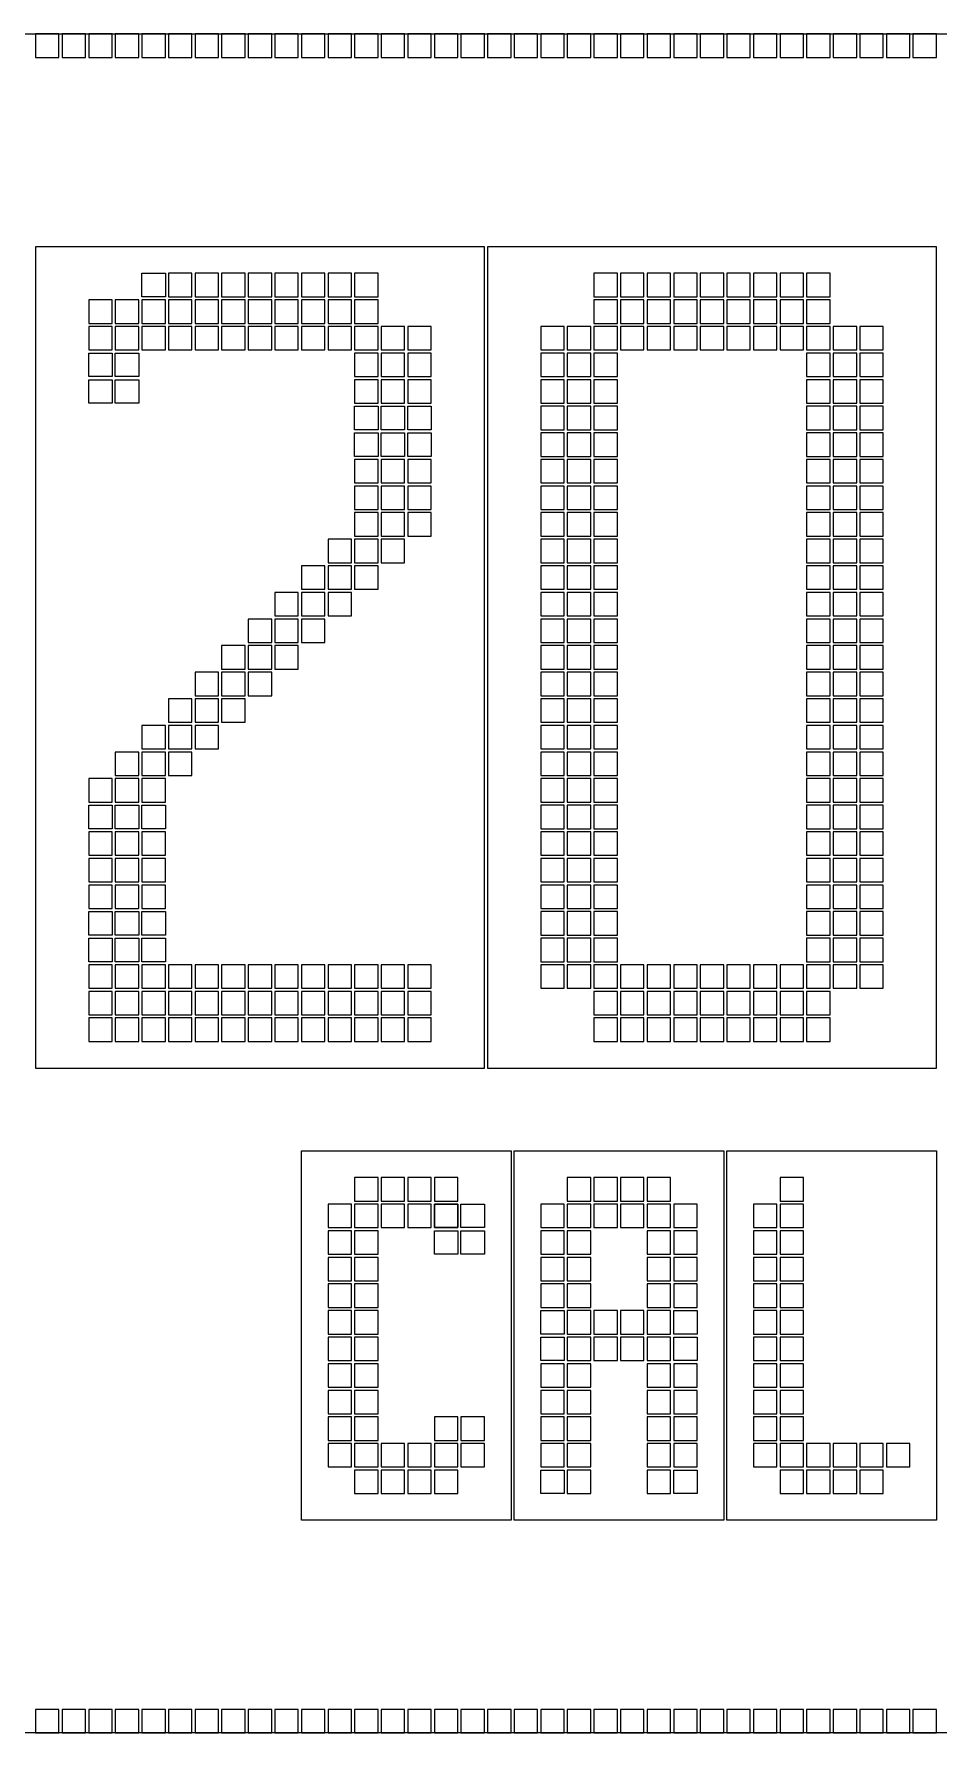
# Model space of a CAD drawing. Header units: inches. Extents: x 125 to 991, y -92 to 487.
# Drawn here: x 821.12 to 826.9, y 440.53 to 451.39 of the extents above; entities that cross this region are included whole.
import ezdxf

# ---------------------------------------------------------------- set-up
doc = ezdxf.new("R2010")
doc.units = ezdxf.units.IN

msp = doc.modelspace()

# ---------------------------------------------------------------- linework, layer by layer
msp.add_lwpolyline([(811.266, 451.388), (833.006, 451.388), (833.006, 440.528), (811.266, 440.528)], close=True)
msp.add_lwpolyline([(811.266, 451.388), (833.006, 451.388), (833.006, 440.528), (811.266, 440.528)], close=True)
at = {"color": 2}
for points in [[(821.126, 451.238), (821.276, 451.238), (821.276, 451.388), (821.126, 451.388)], [(821.296, 451.238), (821.446, 451.238), (821.446, 451.388), (821.296, 451.388)], [(821.466, 451.238), (821.616, 451.238), (821.616, 451.388), (821.466, 451.388)], [(821.636, 451.238), (821.786, 451.238), (821.786, 451.388), (821.636, 451.388)], [(821.806, 451.238), (821.956, 451.238), (821.956, 451.388), (821.806, 451.388)], [(821.976, 451.238), (822.126, 451.238), (822.126, 451.388), (821.976, 451.388)], [(822.146, 451.238), (822.296, 451.238), (822.296, 451.388), (822.146, 451.388)], [(822.316, 451.238), (822.466, 451.238), (822.466, 451.388), (822.316, 451.388)], [(822.486, 451.238), (822.636, 451.238), (822.636, 451.388), (822.486, 451.388)], [(822.656, 451.238), (822.806, 451.238), (822.806, 451.388), (822.656, 451.388)], [(822.826, 451.238), (822.976, 451.238), (822.976, 451.388), (822.826, 451.388)], [(822.996, 451.238), (823.146, 451.238), (823.146, 451.388), (822.996, 451.388)], [(823.166, 451.238), (823.316, 451.238), (823.316, 451.388), (823.166, 451.388)], [(823.336, 451.238), (823.486, 451.238), (823.486, 451.388), (823.336, 451.388)], [(823.506, 451.238), (823.656, 451.238), (823.656, 451.388), (823.506, 451.388)], [(823.676, 451.238), (823.826, 451.238), (823.826, 451.388), (823.676, 451.388)], [(823.846, 451.238), (823.996, 451.238), (823.996, 451.388), (823.846, 451.388)], [(824.016, 451.238), (824.166, 451.238), (824.166, 451.388), (824.016, 451.388)], [(824.186, 451.238), (824.336, 451.238), (824.336, 451.388), (824.186, 451.388)], [(824.356, 451.238), (824.506, 451.238), (824.506, 451.388), (824.356, 451.388)], [(824.526, 451.238), (824.676, 451.238), (824.676, 451.388), (824.526, 451.388)], [(824.696, 451.238), (824.846, 451.238), (824.846, 451.388), (824.696, 451.388)], [(824.866, 451.238), (825.016, 451.238), (825.016, 451.388), (824.866, 451.388)], [(825.036, 451.238), (825.186, 451.238), (825.186, 451.388), (825.036, 451.388)], [(825.206, 451.238), (825.356, 451.238), (825.356, 451.388), (825.206, 451.388)], [(825.376, 451.238), (825.526, 451.238), (825.526, 451.388), (825.376, 451.388)], [(825.546, 451.238), (825.696, 451.238), (825.696, 451.388), (825.546, 451.388)], [(825.716, 451.238), (825.866, 451.238), (825.866, 451.388), (825.716, 451.388)], [(825.886, 451.238), (826.036, 451.238), (826.036, 451.388), (825.886, 451.388)], [(826.056, 451.238), (826.206, 451.238), (826.206, 451.388), (826.056, 451.388)], [(826.226, 451.238), (826.376, 451.238), (826.376, 451.388), (826.226, 451.388)], [(826.396, 451.238), (826.546, 451.238), (826.546, 451.388), (826.396, 451.388)], [(826.566, 451.238), (826.716, 451.238), (826.716, 451.388), (826.566, 451.388)], [(826.736, 451.238), (826.886, 451.238), (826.886, 451.388), (826.736, 451.388)], [(821.956, 449.708), (821.806, 449.708), (821.806, 449.858), (821.956, 449.858)], [(821.976, 449.708), (822.126, 449.708), (822.126, 449.858), (821.976, 449.858)], [(822.146, 449.708), (822.296, 449.708), (822.296, 449.858), (822.146, 449.858)], [(822.316, 449.708), (822.466, 449.708), (822.466, 449.858), (822.316, 449.858)], [(822.486, 449.708), (822.636, 449.708), (822.636, 449.858), (822.486, 449.858)], [(822.656, 449.708), (822.806, 449.708), (822.806, 449.858), (822.656, 449.858)], [(822.826, 449.708), (822.976, 449.708), (822.976, 449.858), (822.826, 449.858)], [(822.996, 449.708), (823.146, 449.708), (823.146, 449.858), (822.996, 449.858)], [(823.166, 449.708), (823.316, 449.708), (823.316, 449.858), (823.166, 449.858)], [(824.696, 449.708), (824.846, 449.708), (824.846, 449.858), (824.696, 449.858)], [(824.866, 449.708), (825.016, 449.708), (825.016, 449.858), (824.866, 449.858)], [(825.036, 449.708), (825.186, 449.708), (825.186, 449.858), (825.036, 449.858)], [(825.206, 449.708), (825.356, 449.708), (825.356, 449.858), (825.206, 449.858)], [(825.376, 449.708), (825.526, 449.708), (825.526, 449.858), (825.376, 449.858)], [(825.546, 449.708), (825.696, 449.708), (825.696, 449.858), (825.546, 449.858)], [(825.716, 449.708), (825.866, 449.708), (825.866, 449.858), (825.716, 449.858)], [(825.886, 449.708), (826.036, 449.708), (826.036, 449.858), (825.886, 449.858)], [(826.056, 449.708), (826.206, 449.708), (826.206, 449.858), (826.056, 449.858)], [(821.466, 449.538), (821.616, 449.538), (821.616, 449.688), (821.466, 449.688)], [(821.636, 449.538), (821.786, 449.538), (821.786, 449.688), (821.636, 449.688)], [(821.806, 449.538), (821.956, 449.538), (821.956, 449.688), (821.806, 449.688)], [(821.976, 449.538), (822.126, 449.538), (822.126, 449.688), (821.976, 449.688)], [(822.146, 449.538), (822.296, 449.538), (822.296, 449.688), (822.146, 449.688)], [(822.316, 449.538), (822.466, 449.538), (822.466, 449.688), (822.316, 449.688)], [(822.486, 449.538), (822.636, 449.538), (822.636, 449.688), (822.486, 449.688)], [(822.656, 449.538), (822.806, 449.538), (822.806, 449.688), (822.656, 449.688)], [(822.826, 449.538), (822.976, 449.538), (822.976, 449.688), (822.826, 449.688)], [(822.996, 449.538), (823.146, 449.538), (823.146, 449.688), (822.996, 449.688)], [(823.166, 449.538), (823.316, 449.538), (823.316, 449.688), (823.166, 449.688)], [(824.696, 449.538), (824.846, 449.538), (824.846, 449.688), (824.696, 449.688)], [(824.866, 449.538), (825.016, 449.538), (825.016, 449.688), (824.866, 449.688)], [(825.036, 449.538), (825.186, 449.538), (825.186, 449.688), (825.036, 449.688)], [(825.206, 449.538), (825.356, 449.538), (825.356, 449.688), (825.206, 449.688)], [(825.376, 449.538), (825.526, 449.538), (825.526, 449.688), (825.376, 449.688)], [(825.546, 449.538), (825.696, 449.538), (825.696, 449.688), (825.546, 449.688)], [(825.716, 449.538), (825.866, 449.538), (825.866, 449.688), (825.716, 449.688)], [(825.886, 449.538), (826.036, 449.538), (826.036, 449.688), (825.886, 449.688)], [(826.056, 449.538), (826.206, 449.538), (826.206, 449.688), (826.056, 449.688)], [(821.466, 449.368), (821.616, 449.368), (821.616, 449.518), (821.466, 449.518)], [(821.636, 449.368), (821.786, 449.368), (821.786, 449.518), (821.636, 449.518)], [(821.806, 449.368), (821.956, 449.368), (821.956, 449.518), (821.806, 449.518)], [(821.976, 449.368), (822.126, 449.368), (822.126, 449.518), (821.976, 449.518)], [(822.146, 449.368), (822.296, 449.368), (822.296, 449.518), (822.146, 449.518)], [(822.316, 449.368), (822.466, 449.368), (822.466, 449.518), (822.316, 449.518)], [(822.486, 449.368), (822.636, 449.368), (822.636, 449.518), (822.486, 449.518)], [(822.656, 449.368), (822.806, 449.368), (822.806, 449.518), (822.656, 449.518)], [(822.826, 449.368), (822.976, 449.368), (822.976, 449.518), (822.826, 449.518)], [(822.996, 449.368), (823.146, 449.368), (823.146, 449.518), (822.996, 449.518)], [(823.166, 449.368), (823.316, 449.368), (823.316, 449.518), (823.166, 449.518)], [(823.166, 449.368), (823.316, 449.368), (823.316, 449.518), (823.166, 449.518)], [(823.336, 449.368), (823.486, 449.368), (823.486, 449.518), (823.336, 449.518)], [(823.336, 449.368), (823.486, 449.368), (823.486, 449.518), (823.336, 449.518)], [(823.506, 449.368), (823.656, 449.368), (823.656, 449.518), (823.506, 449.518)], [(823.506, 449.368), (823.656, 449.368), (823.656, 449.518), (823.506, 449.518)], [(824.356, 449.368), (824.506, 449.368), (824.506, 449.518), (824.356, 449.518)], [(824.526, 449.368), (824.676, 449.368), (824.676, 449.518), (824.526, 449.518)], [(824.696, 449.368), (824.846, 449.368), (824.846, 449.518), (824.696, 449.518)], [(824.866, 449.368), (825.016, 449.368), (825.016, 449.518), (824.866, 449.518)], [(825.036, 449.368), (825.186, 449.368), (825.186, 449.518), (825.036, 449.518)], [(825.206, 449.368), (825.356, 449.368), (825.356, 449.518), (825.206, 449.518)], [(825.376, 449.368), (825.526, 449.368), (825.526, 449.518), (825.376, 449.518)], [(825.546, 449.368), (825.696, 449.368), (825.696, 449.518), (825.546, 449.518)], [(825.716, 449.368), (825.866, 449.368), (825.866, 449.518), (825.716, 449.518)], [(825.886, 449.368), (826.036, 449.368), (826.036, 449.518), (825.886, 449.518)], [(826.056, 449.368), (826.206, 449.368), (826.206, 449.518), (826.056, 449.518)], [(826.226, 449.368), (826.376, 449.368), (826.376, 449.518), (826.226, 449.518)], [(826.396, 449.368), (826.546, 449.368), (826.546, 449.518), (826.396, 449.518)], [(821.466, 449.348), (821.616, 449.348), (821.616, 449.198), (821.466, 449.198)], [(821.636, 449.348), (821.786, 449.348), (821.786, 449.198), (821.636, 449.198)], [(823.166, 449.198), (823.316, 449.198), (823.316, 449.348), (823.166, 449.348)], [(823.336, 449.198), (823.486, 449.198), (823.486, 449.348), (823.336, 449.348)], [(823.506, 449.198), (823.656, 449.198), (823.656, 449.348), (823.506, 449.348)], [(824.356, 449.198), (824.506, 449.198), (824.506, 449.348), (824.356, 449.348)], [(824.526, 449.198), (824.676, 449.198), (824.676, 449.348), (824.526, 449.348)], [(824.696, 449.198), (824.846, 449.198), (824.846, 449.348), (824.696, 449.348)], [(826.056, 449.198), (826.206, 449.198), (826.206, 449.348), (826.056, 449.348)], [(826.226, 449.198), (826.376, 449.198), (826.376, 449.348), (826.226, 449.348)], [(826.396, 449.198), (826.546, 449.198), (826.546, 449.348), (826.396, 449.348)], [(821.466, 449.178), (821.616, 449.178), (821.616, 449.028), (821.466, 449.028)], [(821.636, 449.178), (821.786, 449.178), (821.786, 449.028), (821.636, 449.028)], [(823.166, 449.028), (823.316, 449.028), (823.316, 449.178), (823.166, 449.178)], [(823.336, 449.028), (823.486, 449.028), (823.486, 449.178), (823.336, 449.178)], [(823.506, 449.028), (823.656, 449.028), (823.656, 449.178), (823.506, 449.178)], [(824.356, 449.028), (824.506, 449.028), (824.506, 449.178), (824.356, 449.178)], [(824.526, 449.028), (824.676, 449.028), (824.676, 449.178), (824.526, 449.178)], [(824.696, 449.028), (824.846, 449.028), (824.846, 449.178), (824.696, 449.178)], [(826.056, 449.028), (826.206, 449.028), (826.206, 449.178), (826.056, 449.178)], [(826.226, 449.028), (826.376, 449.028), (826.376, 449.178), (826.226, 449.178)], [(826.396, 449.028), (826.546, 449.028), (826.546, 449.178), (826.396, 449.178)], [(823.166, 449.008), (823.316, 449.008), (823.316, 448.858), (823.166, 448.858)], [(823.336, 449.008), (823.486, 449.008), (823.486, 448.858), (823.336, 448.858)], [(823.506, 449.008), (823.656, 449.008), (823.656, 448.858), (823.506, 448.858)], [(824.356, 448.858), (824.506, 448.858), (824.506, 449.008), (824.356, 449.008)], [(824.526, 448.858), (824.676, 448.858), (824.676, 449.008), (824.526, 449.008)], [(824.696, 448.858), (824.846, 448.858), (824.846, 449.008), (824.696, 449.008)], [(826.056, 448.858), (826.206, 448.858), (826.206, 449.008), (826.056, 449.008)], [(826.226, 448.858), (826.376, 448.858), (826.376, 449.008), (826.226, 449.008)], [(826.396, 448.858), (826.546, 448.858), (826.546, 449.008), (826.396, 449.008)], [(823.166, 448.838), (823.316, 448.838), (823.316, 448.688), (823.166, 448.688)], [(823.336, 448.838), (823.486, 448.838), (823.486, 448.688), (823.336, 448.688)], [(823.506, 448.838), (823.656, 448.838), (823.656, 448.688), (823.506, 448.688)], [(824.356, 448.688), (824.506, 448.688), (824.506, 448.838), (824.356, 448.838)], [(824.526, 448.688), (824.676, 448.688), (824.676, 448.838), (824.526, 448.838)], [(824.696, 448.688), (824.846, 448.688), (824.846, 448.838), (824.696, 448.838)], [(826.056, 448.688), (826.206, 448.688), (826.206, 448.838), (826.056, 448.838)], [(826.226, 448.688), (826.376, 448.688), (826.376, 448.838), (826.226, 448.838)], [(826.396, 448.688), (826.546, 448.688), (826.546, 448.838), (826.396, 448.838)], [(823.166, 448.518), (823.316, 448.518), (823.316, 448.668), (823.166, 448.668)], [(823.336, 448.518), (823.486, 448.518), (823.486, 448.668), (823.336, 448.668)], [(823.506, 448.518), (823.656, 448.518), (823.656, 448.668), (823.506, 448.668)], [(824.356, 448.518), (824.506, 448.518), (824.506, 448.668), (824.356, 448.668)], [(824.526, 448.518), (824.676, 448.518), (824.676, 448.668), (824.526, 448.668)], [(824.696, 448.518), (824.846, 448.518), (824.846, 448.668), (824.696, 448.668)], [(826.056, 448.518), (826.206, 448.518), (826.206, 448.668), (826.056, 448.668)], [(826.226, 448.518), (826.376, 448.518), (826.376, 448.668), (826.226, 448.668)], [(826.396, 448.518), (826.546, 448.518), (826.546, 448.668), (826.396, 448.668)], [(823.166, 448.348), (823.316, 448.348), (823.316, 448.498), (823.166, 448.498)], [(823.336, 448.348), (823.486, 448.348), (823.486, 448.498), (823.336, 448.498)], [(823.506, 448.348), (823.656, 448.348), (823.656, 448.498), (823.506, 448.498)], [(824.356, 448.348), (824.506, 448.348), (824.506, 448.498), (824.356, 448.498)], [(824.526, 448.348), (824.676, 448.348), (824.676, 448.498), (824.526, 448.498)], [(824.696, 448.348), (824.846, 448.348), (824.846, 448.498), (824.696, 448.498)], [(826.056, 448.348), (826.206, 448.348), (826.206, 448.498), (826.056, 448.498)], [(826.226, 448.348), (826.376, 448.348), (826.376, 448.498), (826.226, 448.498)], [(826.396, 448.348), (826.546, 448.348), (826.546, 448.498), (826.396, 448.498)], [(823.166, 448.178), (823.316, 448.178), (823.316, 448.328), (823.166, 448.328)], [(823.336, 448.178), (823.486, 448.178), (823.486, 448.328), (823.336, 448.328)], [(823.506, 448.178), (823.656, 448.178), (823.656, 448.328), (823.506, 448.328)], [(824.356, 448.178), (824.506, 448.178), (824.506, 448.328), (824.356, 448.328)], [(824.526, 448.178), (824.676, 448.178), (824.676, 448.328), (824.526, 448.328)], [(824.696, 448.178), (824.846, 448.178), (824.846, 448.328), (824.696, 448.328)], [(826.056, 448.178), (826.206, 448.178), (826.206, 448.328), (826.056, 448.328)], [(826.226, 448.178), (826.376, 448.178), (826.376, 448.328), (826.226, 448.328)], [(826.396, 448.178), (826.546, 448.178), (826.546, 448.328), (826.396, 448.328)], [(822.996, 448.008), (823.146, 448.008), (823.146, 448.158), (822.996, 448.158)], [(823.166, 448.008), (823.316, 448.008), (823.316, 448.158), (823.166, 448.158)], [(823.336, 448.008), (823.486, 448.008), (823.486, 448.158), (823.336, 448.158)], [(824.356, 448.008), (824.506, 448.008), (824.506, 448.158), (824.356, 448.158)], [(824.526, 448.008), (824.676, 448.008), (824.676, 448.158), (824.526, 448.158)], [(824.696, 448.008), (824.846, 448.008), (824.846, 448.158), (824.696, 448.158)], [(826.056, 448.008), (826.206, 448.008), (826.206, 448.158), (826.056, 448.158)], [(826.226, 448.008), (826.376, 448.008), (826.376, 448.158), (826.226, 448.158)], [(826.396, 448.008), (826.546, 448.008), (826.546, 448.158), (826.396, 448.158)], [(822.826, 447.838), (822.976, 447.838), (822.976, 447.988), (822.826, 447.988)], [(822.996, 447.838), (823.146, 447.838), (823.146, 447.988), (822.996, 447.988)], [(823.166, 447.838), (823.316, 447.838), (823.316, 447.988), (823.166, 447.988)], [(824.356, 447.838), (824.506, 447.838), (824.506, 447.988), (824.356, 447.988)], [(824.526, 447.838), (824.676, 447.838), (824.676, 447.988), (824.526, 447.988)], [(824.696, 447.838), (824.846, 447.838), (824.846, 447.988), (824.696, 447.988)], [(826.056, 447.838), (826.206, 447.838), (826.206, 447.988), (826.056, 447.988)], [(826.226, 447.838), (826.376, 447.838), (826.376, 447.988), (826.226, 447.988)], [(826.396, 447.838), (826.546, 447.838), (826.546, 447.988), (826.396, 447.988)], [(822.656, 447.668), (822.806, 447.668), (822.806, 447.818), (822.656, 447.818)], [(822.826, 447.668), (822.976, 447.668), (822.976, 447.818), (822.826, 447.818)], [(822.996, 447.668), (823.146, 447.668), (823.146, 447.818), (822.996, 447.818)], [(824.356, 447.668), (824.506, 447.668), (824.506, 447.818), (824.356, 447.818)], [(824.526, 447.668), (824.676, 447.668), (824.676, 447.818), (824.526, 447.818)], [(824.696, 447.668), (824.846, 447.668), (824.846, 447.818), (824.696, 447.818)], [(826.056, 447.668), (826.206, 447.668), (826.206, 447.818), (826.056, 447.818)], [(826.226, 447.668), (826.376, 447.668), (826.376, 447.818), (826.226, 447.818)], [(826.396, 447.668), (826.546, 447.668), (826.546, 447.818), (826.396, 447.818)], [(822.486, 447.498), (822.636, 447.498), (822.636, 447.648), (822.486, 447.648)], [(822.656, 447.498), (822.806, 447.498), (822.806, 447.648), (822.656, 447.648)], [(822.826, 447.498), (822.976, 447.498), (822.976, 447.648), (822.826, 447.648)], [(824.356, 447.498), (824.506, 447.498), (824.506, 447.648), (824.356, 447.648)], [(824.526, 447.498), (824.676, 447.498), (824.676, 447.648), (824.526, 447.648)], [(824.696, 447.498), (824.846, 447.498), (824.846, 447.648), (824.696, 447.648)], [(826.056, 447.498), (826.206, 447.498), (826.206, 447.648), (826.056, 447.648)], [(826.226, 447.498), (826.376, 447.498), (826.376, 447.648), (826.226, 447.648)], [(826.396, 447.498), (826.546, 447.498), (826.546, 447.648), (826.396, 447.648)], [(822.316, 447.328), (822.466, 447.328), (822.466, 447.478), (822.316, 447.478)], [(822.486, 447.328), (822.636, 447.328), (822.636, 447.478), (822.486, 447.478)], [(822.656, 447.328), (822.806, 447.328), (822.806, 447.478), (822.656, 447.478)], [(824.356, 447.328), (824.506, 447.328), (824.506, 447.478), (824.356, 447.478)], [(824.526, 447.328), (824.676, 447.328), (824.676, 447.478), (824.526, 447.478)], [(824.696, 447.328), (824.846, 447.328), (824.846, 447.478), (824.696, 447.478)], [(826.056, 447.328), (826.206, 447.328), (826.206, 447.478), (826.056, 447.478)], [(826.226, 447.328), (826.376, 447.328), (826.376, 447.478), (826.226, 447.478)], [(826.396, 447.328), (826.546, 447.328), (826.546, 447.478), (826.396, 447.478)], [(822.146, 447.158), (822.296, 447.158), (822.296, 447.308), (822.146, 447.308)], [(822.316, 447.158), (822.466, 447.158), (822.466, 447.308), (822.316, 447.308)], [(822.486, 447.158), (822.636, 447.158), (822.636, 447.308), (822.486, 447.308)], [(824.356, 447.158), (824.506, 447.158), (824.506, 447.308), (824.356, 447.308)], [(824.526, 447.158), (824.676, 447.158), (824.676, 447.308), (824.526, 447.308)], [(824.696, 447.158), (824.846, 447.158), (824.846, 447.308), (824.696, 447.308)], [(826.056, 447.158), (826.206, 447.158), (826.206, 447.308), (826.056, 447.308)], [(826.226, 447.158), (826.376, 447.158), (826.376, 447.308), (826.226, 447.308)], [(826.396, 447.158), (826.546, 447.158), (826.546, 447.308), (826.396, 447.308)], [(821.976, 446.988), (822.126, 446.988), (822.126, 447.138), (821.976, 447.138)], [(822.146, 446.988), (822.296, 446.988), (822.296, 447.138), (822.146, 447.138)], [(822.316, 446.988), (822.466, 446.988), (822.466, 447.138), (822.316, 447.138)], [(824.356, 446.988), (824.506, 446.988), (824.506, 447.138), (824.356, 447.138)], [(824.526, 446.988), (824.676, 446.988), (824.676, 447.138), (824.526, 447.138)], [(824.696, 446.988), (824.846, 446.988), (824.846, 447.138), (824.696, 447.138)], [(826.056, 446.988), (826.206, 446.988), (826.206, 447.138), (826.056, 447.138)], [(826.226, 446.988), (826.376, 446.988), (826.376, 447.138), (826.226, 447.138)], [(826.396, 446.988), (826.546, 446.988), (826.546, 447.138), (826.396, 447.138)], [(821.806, 446.818), (821.956, 446.818), (821.956, 446.968), (821.806, 446.968)], [(821.976, 446.818), (822.126, 446.818), (822.126, 446.968), (821.976, 446.968)], [(822.146, 446.818), (822.296, 446.818), (822.296, 446.968), (822.146, 446.968)], [(824.356, 446.818), (824.506, 446.818), (824.506, 446.968), (824.356, 446.968)], [(824.526, 446.818), (824.676, 446.818), (824.676, 446.968), (824.526, 446.968)], [(824.696, 446.818), (824.846, 446.818), (824.846, 446.968), (824.696, 446.968)], [(826.056, 446.818), (826.206, 446.818), (826.206, 446.968), (826.056, 446.968)], [(826.226, 446.818), (826.376, 446.818), (826.376, 446.968), (826.226, 446.968)], [(826.396, 446.818), (826.546, 446.818), (826.546, 446.968), (826.396, 446.968)], [(821.636, 446.648), (821.786, 446.648), (821.786, 446.798), (821.636, 446.798)], [(821.806, 446.648), (821.956, 446.648), (821.956, 446.798), (821.806, 446.798)], [(821.976, 446.648), (822.126, 446.648), (822.126, 446.798), (821.976, 446.798)], [(824.356, 446.648), (824.506, 446.648), (824.506, 446.798), (824.356, 446.798)], [(824.526, 446.648), (824.676, 446.648), (824.676, 446.798), (824.526, 446.798)], [(824.696, 446.648), (824.846, 446.648), (824.846, 446.798), (824.696, 446.798)], [(826.056, 446.648), (826.206, 446.648), (826.206, 446.798), (826.056, 446.798)], [(826.226, 446.648), (826.376, 446.648), (826.376, 446.798), (826.226, 446.798)], [(826.396, 446.648), (826.546, 446.648), (826.546, 446.798), (826.396, 446.798)], [(821.466, 446.478), (821.616, 446.478), (821.616, 446.628), (821.466, 446.628)], [(821.636, 446.478), (821.786, 446.478), (821.786, 446.628), (821.636, 446.628)], [(821.806, 446.478), (821.956, 446.478), (821.956, 446.628), (821.806, 446.628)], [(824.356, 446.478), (824.506, 446.478), (824.506, 446.628), (824.356, 446.628)], [(824.526, 446.478), (824.676, 446.478), (824.676, 446.628), (824.526, 446.628)], [(824.696, 446.478), (824.846, 446.478), (824.846, 446.628), (824.696, 446.628)], [(826.056, 446.478), (826.206, 446.478), (826.206, 446.628), (826.056, 446.628)], [(826.226, 446.478), (826.376, 446.478), (826.376, 446.628), (826.226, 446.628)], [(826.396, 446.478), (826.546, 446.478), (826.546, 446.628), (826.396, 446.628)], [(821.466, 446.458), (821.616, 446.458), (821.616, 446.308), (821.466, 446.308)], [(821.636, 446.458), (821.786, 446.458), (821.786, 446.308), (821.636, 446.308)], [(821.806, 446.458), (821.956, 446.458), (821.956, 446.308), (821.806, 446.308)], [(824.356, 446.308), (824.506, 446.308), (824.506, 446.458), (824.356, 446.458)], [(824.526, 446.308), (824.676, 446.308), (824.676, 446.458), (824.526, 446.458)], [(824.696, 446.308), (824.846, 446.308), (824.846, 446.458), (824.696, 446.458)], [(826.056, 446.308), (826.206, 446.308), (826.206, 446.458), (826.056, 446.458)], [(826.226, 446.308), (826.376, 446.308), (826.376, 446.458), (826.226, 446.458)], [(826.396, 446.308), (826.546, 446.308), (826.546, 446.458), (826.396, 446.458)], [(821.466, 446.138), (821.616, 446.138), (821.616, 446.288), (821.466, 446.288)], [(821.636, 446.138), (821.786, 446.138), (821.786, 446.288), (821.636, 446.288)], [(821.806, 446.138), (821.956, 446.138), (821.956, 446.288), (821.806, 446.288)], [(824.356, 446.138), (824.506, 446.138), (824.506, 446.288), (824.356, 446.288)], [(824.526, 446.138), (824.676, 446.138), (824.676, 446.288), (824.526, 446.288)], [(824.696, 446.138), (824.846, 446.138), (824.846, 446.288), (824.696, 446.288)], [(826.056, 446.138), (826.206, 446.138), (826.206, 446.288), (826.056, 446.288)], [(826.226, 446.138), (826.376, 446.138), (826.376, 446.288), (826.226, 446.288)], [(826.396, 446.138), (826.546, 446.138), (826.546, 446.288), (826.396, 446.288)], [(821.466, 445.968), (821.616, 445.968), (821.616, 446.118), (821.466, 446.118)], [(821.636, 445.968), (821.786, 445.968), (821.786, 446.118), (821.636, 446.118)], [(821.806, 445.968), (821.956, 445.968), (821.956, 446.118), (821.806, 446.118)], [(824.356, 445.968), (824.506, 445.968), (824.506, 446.118), (824.356, 446.118)], [(824.526, 445.968), (824.676, 445.968), (824.676, 446.118), (824.526, 446.118)], [(824.696, 445.968), (824.846, 445.968), (824.846, 446.118), (824.696, 446.118)], [(826.056, 445.968), (826.206, 445.968), (826.206, 446.118), (826.056, 446.118)], [(826.226, 445.968), (826.376, 445.968), (826.376, 446.118), (826.226, 446.118)], [(826.396, 445.968), (826.546, 445.968), (826.546, 446.118), (826.396, 446.118)], [(821.466, 445.798), (821.616, 445.798), (821.616, 445.948), (821.466, 445.948)], [(821.636, 445.798), (821.786, 445.798), (821.786, 445.948), (821.636, 445.948)], [(821.806, 445.798), (821.956, 445.798), (821.956, 445.948), (821.806, 445.948)], [(824.356, 445.798), (824.506, 445.798), (824.506, 445.948), (824.356, 445.948)], [(824.526, 445.798), (824.676, 445.798), (824.676, 445.948), (824.526, 445.948)], [(824.696, 445.798), (824.846, 445.798), (824.846, 445.948), (824.696, 445.948)], [(826.056, 445.798), (826.206, 445.798), (826.206, 445.948), (826.056, 445.948)], [(826.226, 445.798), (826.376, 445.798), (826.376, 445.948), (826.226, 445.948)], [(826.396, 445.798), (826.546, 445.798), (826.546, 445.948), (826.396, 445.948)], [(821.466, 445.778), (821.616, 445.778), (821.616, 445.628), (821.466, 445.628)], [(821.636, 445.778), (821.786, 445.778), (821.786, 445.628), (821.636, 445.628)], [(821.806, 445.778), (821.956, 445.778), (821.956, 445.628), (821.806, 445.628)], [(824.356, 445.628), (824.506, 445.628), (824.506, 445.778), (824.356, 445.778)], [(824.526, 445.628), (824.676, 445.628), (824.676, 445.778), (824.526, 445.778)], [(824.696, 445.628), (824.846, 445.628), (824.846, 445.778), (824.696, 445.778)], [(826.056, 445.628), (826.206, 445.628), (826.206, 445.778), (826.056, 445.778)], [(826.226, 445.628), (826.376, 445.628), (826.376, 445.778), (826.226, 445.778)], [(826.396, 445.628), (826.546, 445.628), (826.546, 445.778), (826.396, 445.778)], [(821.466, 445.608), (821.616, 445.608), (821.616, 445.458), (821.466, 445.458)], [(821.636, 445.608), (821.786, 445.608), (821.786, 445.458), (821.636, 445.458)], [(821.806, 445.608), (821.956, 445.608), (821.956, 445.458), (821.806, 445.458)], [(824.356, 445.458), (824.506, 445.458), (824.506, 445.608), (824.356, 445.608)], [(824.526, 445.458), (824.676, 445.458), (824.676, 445.608), (824.526, 445.608)], [(824.696, 445.458), (824.846, 445.458), (824.846, 445.608), (824.696, 445.608)], [(826.056, 445.458), (826.206, 445.458), (826.206, 445.608), (826.056, 445.608)], [(826.226, 445.458), (826.376, 445.458), (826.376, 445.608), (826.226, 445.608)], [(826.396, 445.458), (826.546, 445.458), (826.546, 445.608), (826.396, 445.608)], [(821.466, 445.288), (821.616, 445.288), (821.616, 445.438), (821.466, 445.438)], [(821.636, 445.288), (821.786, 445.288), (821.786, 445.438), (821.636, 445.438)], [(821.806, 445.288), (821.956, 445.288), (821.956, 445.438), (821.806, 445.438)], [(821.976, 445.288), (822.126, 445.288), (822.126, 445.438), (821.976, 445.438)], [(822.146, 445.288), (822.296, 445.288), (822.296, 445.438), (822.146, 445.438)], [(822.316, 445.288), (822.466, 445.288), (822.466, 445.438), (822.316, 445.438)], [(822.486, 445.288), (822.636, 445.288), (822.636, 445.438), (822.486, 445.438)], [(822.656, 445.288), (822.806, 445.288), (822.806, 445.438), (822.656, 445.438)], [(822.826, 445.288), (822.976, 445.288), (822.976, 445.438), (822.826, 445.438)], [(822.996, 445.288), (823.146, 445.288), (823.146, 445.438), (822.996, 445.438)], [(823.166, 445.288), (823.316, 445.288), (823.316, 445.438), (823.166, 445.438)], [(823.336, 445.288), (823.486, 445.288), (823.486, 445.438), (823.336, 445.438)], [(823.506, 445.288), (823.656, 445.288), (823.656, 445.438), (823.506, 445.438)], [(824.356, 445.288), (824.506, 445.288), (824.506, 445.438), (824.356, 445.438)], [(824.526, 445.288), (824.676, 445.288), (824.676, 445.438), (824.526, 445.438)], [(824.696, 445.288), (824.846, 445.288), (824.846, 445.438), (824.696, 445.438)], [(824.866, 445.288), (825.016, 445.288), (825.016, 445.438), (824.866, 445.438)], [(825.036, 445.288), (825.186, 445.288), (825.186, 445.438), (825.036, 445.438)], [(825.206, 445.288), (825.356, 445.288), (825.356, 445.438), (825.206, 445.438)], [(825.376, 445.288), (825.526, 445.288), (825.526, 445.438), (825.376, 445.438)], [(825.546, 445.288), (825.696, 445.288), (825.696, 445.438), (825.546, 445.438)], [(825.716, 445.288), (825.866, 445.288), (825.866, 445.438), (825.716, 445.438)], [(825.886, 445.288), (826.036, 445.288), (826.036, 445.438), (825.886, 445.438)], [(826.056, 445.288), (826.206, 445.288), (826.206, 445.438), (826.056, 445.438)], [(826.226, 445.288), (826.376, 445.288), (826.376, 445.438), (826.226, 445.438)], [(826.396, 445.288), (826.546, 445.288), (826.546, 445.438), (826.396, 445.438)], [(821.466, 445.118), (821.616, 445.118), (821.616, 445.268), (821.466, 445.268)], [(821.636, 445.118), (821.786, 445.118), (821.786, 445.268), (821.636, 445.268)], [(821.806, 445.118), (821.956, 445.118), (821.956, 445.268), (821.806, 445.268)], [(821.976, 445.118), (822.126, 445.118), (822.126, 445.268), (821.976, 445.268)], [(822.146, 445.118), (822.296, 445.118), (822.296, 445.268), (822.146, 445.268)], [(822.316, 445.118), (822.466, 445.118), (822.466, 445.268), (822.316, 445.268)], [(822.486, 445.118), (822.636, 445.118), (822.636, 445.268), (822.486, 445.268)], [(822.656, 445.118), (822.806, 445.118), (822.806, 445.268), (822.656, 445.268)], [(822.826, 445.118), (822.976, 445.118), (822.976, 445.268), (822.826, 445.268)], [(822.996, 445.118), (823.146, 445.118), (823.146, 445.268), (822.996, 445.268)], [(823.166, 445.118), (823.316, 445.118), (823.316, 445.268), (823.166, 445.268)], [(823.336, 445.118), (823.486, 445.118), (823.486, 445.268), (823.336, 445.268)], [(823.506, 445.118), (823.656, 445.118), (823.656, 445.268), (823.506, 445.268)], [(824.696, 445.118), (824.846, 445.118), (824.846, 445.268), (824.696, 445.268)], [(824.866, 445.118), (825.016, 445.118), (825.016, 445.268), (824.866, 445.268)], [(825.036, 445.118), (825.186, 445.118), (825.186, 445.268), (825.036, 445.268)], [(825.206, 445.118), (825.356, 445.118), (825.356, 445.268), (825.206, 445.268)], [(825.376, 445.118), (825.526, 445.118), (825.526, 445.268), (825.376, 445.268)], [(825.546, 445.118), (825.696, 445.118), (825.696, 445.268), (825.546, 445.268)], [(825.716, 445.118), (825.866, 445.118), (825.866, 445.268), (825.716, 445.268)], [(825.886, 445.118), (826.036, 445.118), (826.036, 445.268), (825.886, 445.268)], [(826.056, 445.118), (826.206, 445.118), (826.206, 445.268), (826.056, 445.268)], [(821.466, 444.948), (821.616, 444.948), (821.616, 445.098), (821.466, 445.098)], [(821.636, 444.948), (821.786, 444.948), (821.786, 445.098), (821.636, 445.098)], [(821.806, 444.948), (821.956, 444.948), (821.956, 445.098), (821.806, 445.098)], [(821.976, 444.948), (822.126, 444.948), (822.126, 445.098), (821.976, 445.098)], [(822.146, 444.948), (822.296, 444.948), (822.296, 445.098), (822.146, 445.098)], [(822.316, 444.948), (822.466, 444.948), (822.466, 445.098), (822.316, 445.098)], [(822.486, 444.948), (822.636, 444.948), (822.636, 445.098), (822.486, 445.098)], [(822.656, 444.948), (822.806, 444.948), (822.806, 445.098), (822.656, 445.098)], [(822.826, 444.948), (822.976, 444.948), (822.976, 445.098), (822.826, 445.098)], [(822.996, 444.948), (823.146, 444.948), (823.146, 445.098), (822.996, 445.098)], [(823.166, 444.948), (823.316, 444.948), (823.316, 445.098), (823.166, 445.098)], [(823.336, 444.948), (823.486, 444.948), (823.486, 445.098), (823.336, 445.098)], [(823.506, 444.948), (823.656, 444.948), (823.656, 445.098), (823.506, 445.098)], [(824.696, 444.948), (824.846, 444.948), (824.846, 445.098), (824.696, 445.098)], [(824.866, 444.948), (825.016, 444.948), (825.016, 445.098), (824.866, 445.098)], [(825.036, 444.948), (825.186, 444.948), (825.186, 445.098), (825.036, 445.098)], [(825.206, 444.948), (825.356, 444.948), (825.356, 445.098), (825.206, 445.098)], [(825.376, 444.948), (825.526, 444.948), (825.526, 445.098), (825.376, 445.098)], [(825.546, 444.948), (825.696, 444.948), (825.696, 445.098), (825.546, 445.098)], [(825.716, 444.948), (825.866, 444.948), (825.866, 445.098), (825.716, 445.098)], [(825.886, 444.948), (826.036, 444.948), (826.036, 445.098), (825.886, 445.098)], [(826.056, 444.948), (826.206, 444.948), (826.206, 445.098), (826.056, 445.098)], [(823.166, 443.928), (823.316, 443.928), (823.316, 444.078), (823.166, 444.078)], [(823.166, 443.928), (823.316, 443.928), (823.316, 444.078), (823.166, 444.078)], [(823.336, 443.928), (823.486, 443.928), (823.486, 444.078), (823.336, 444.078)], [(823.506, 443.928), (823.656, 443.928), (823.656, 444.078), (823.506, 444.078)], [(823.676, 443.928), (823.826, 443.928), (823.826, 444.078), (823.676, 444.078)], [(824.526, 443.928), (824.676, 443.928), (824.676, 444.078), (824.526, 444.078)], [(824.696, 443.928), (824.846, 443.928), (824.846, 444.078), (824.696, 444.078)], [(824.866, 443.928), (825.016, 443.928), (825.016, 444.078), (824.866, 444.078)], [(825.036, 443.928), (825.186, 443.928), (825.186, 444.078), (825.036, 444.078)], [(825.886, 443.928), (826.036, 443.928), (826.036, 444.078), (825.886, 444.078)], [(825.886, 443.928), (826.036, 443.928), (826.036, 444.078), (825.886, 444.078)], [(822.996, 443.758), (823.146, 443.758), (823.146, 443.908), (822.996, 443.908)], [(823.166, 443.758), (823.316, 443.758), (823.316, 443.908), (823.166, 443.908)], [(823.166, 443.758), (823.316, 443.758), (823.316, 443.908), (823.166, 443.908)], [(823.166, 443.758), (823.316, 443.758), (823.316, 443.908), (823.166, 443.908)], [(823.336, 443.758), (823.486, 443.758), (823.486, 443.908), (823.336, 443.908)], [(823.506, 443.758), (823.656, 443.758), (823.656, 443.908), (823.506, 443.908)], [(823.676, 443.758), (823.826, 443.758), (823.826, 443.908), (823.676, 443.908)], [(823.676, 443.908), (823.826, 443.908), (823.826, 443.758), (823.676, 443.758)], [(823.676, 443.908), (823.826, 443.908), (823.826, 443.758), (823.676, 443.758)], [(823.846, 443.908), (823.996, 443.908), (823.996, 443.758), (823.846, 443.758)], [(823.846, 443.908), (823.996, 443.908), (823.996, 443.758), (823.846, 443.758)], [(824.356, 443.758), (824.506, 443.758), (824.506, 443.908), (824.356, 443.908)], [(824.356, 443.758), (824.506, 443.758), (824.506, 443.908), (824.356, 443.908)], [(824.526, 443.758), (824.676, 443.758), (824.676, 443.908), (824.526, 443.908)], [(824.696, 443.758), (824.846, 443.758), (824.846, 443.908), (824.696, 443.908)], [(824.866, 443.758), (825.016, 443.758), (825.016, 443.908), (824.866, 443.908)], [(825.036, 443.758), (825.186, 443.758), (825.186, 443.908), (825.036, 443.908)], [(825.206, 443.758), (825.356, 443.758), (825.356, 443.908), (825.206, 443.908)], [(825.206, 443.758), (825.356, 443.758), (825.356, 443.908), (825.206, 443.908)], [(825.716, 443.758), (825.866, 443.758), (825.866, 443.908), (825.716, 443.908)], [(825.886, 443.758), (826.036, 443.758), (826.036, 443.908), (825.886, 443.908)], [(825.886, 443.758), (826.036, 443.758), (826.036, 443.908), (825.886, 443.908)], [(825.886, 443.758), (826.036, 443.758), (826.036, 443.908), (825.886, 443.908)], [(822.996, 443.588), (823.146, 443.588), (823.146, 443.738), (822.996, 443.738)], [(823.166, 443.588), (823.316, 443.588), (823.316, 443.738), (823.166, 443.738)], [(823.676, 443.738), (823.826, 443.738), (823.826, 443.588), (823.676, 443.588)], [(823.846, 443.738), (823.996, 443.738), (823.996, 443.588), (823.846, 443.588)], [(824.356, 443.588), (824.506, 443.588), (824.506, 443.738), (824.356, 443.738)], [(824.526, 443.588), (824.676, 443.588), (824.676, 443.738), (824.526, 443.738)], [(825.036, 443.588), (825.186, 443.588), (825.186, 443.738), (825.036, 443.738)], [(825.206, 443.588), (825.356, 443.588), (825.356, 443.738), (825.206, 443.738)], [(825.716, 443.588), (825.866, 443.588), (825.866, 443.738), (825.716, 443.738)], [(825.886, 443.588), (826.036, 443.588), (826.036, 443.738), (825.886, 443.738)], [(822.996, 443.418), (823.146, 443.418), (823.146, 443.568), (822.996, 443.568)], [(823.166, 443.418), (823.316, 443.418), (823.316, 443.568), (823.166, 443.568)], [(824.356, 443.418), (824.506, 443.418), (824.506, 443.568), (824.356, 443.568)], [(824.526, 443.418), (824.676, 443.418), (824.676, 443.568), (824.526, 443.568)], [(825.036, 443.418), (825.186, 443.418), (825.186, 443.568), (825.036, 443.568)], [(825.206, 443.418), (825.356, 443.418), (825.356, 443.568), (825.206, 443.568)], [(825.716, 443.418), (825.866, 443.418), (825.866, 443.568), (825.716, 443.568)], [(825.886, 443.418), (826.036, 443.418), (826.036, 443.568), (825.886, 443.568)], [(822.996, 443.248), (823.146, 443.248), (823.146, 443.398), (822.996, 443.398)], [(823.166, 443.248), (823.316, 443.248), (823.316, 443.398), (823.166, 443.398)], [(824.356, 443.248), (824.506, 443.248), (824.506, 443.398), (824.356, 443.398)], [(824.526, 443.248), (824.676, 443.248), (824.676, 443.398), (824.526, 443.398)], [(825.036, 443.248), (825.186, 443.248), (825.186, 443.398), (825.036, 443.398)], [(825.206, 443.248), (825.356, 443.248), (825.356, 443.398), (825.206, 443.398)], [(825.716, 443.248), (825.866, 443.248), (825.866, 443.398), (825.716, 443.398)], [(825.886, 443.248), (826.036, 443.248), (826.036, 443.398), (825.886, 443.398)], [(822.996, 443.078), (823.146, 443.078), (823.146, 443.228), (822.996, 443.228)], [(823.166, 443.078), (823.316, 443.078), (823.316, 443.228), (823.166, 443.228)], [(823.166, 443.078), (823.316, 443.078), (823.316, 443.228), (823.166, 443.228)], [(823.166, 443.078), (823.316, 443.078), (823.316, 443.228), (823.166, 443.228)], [(823.166, 443.078), (823.316, 443.078), (823.316, 443.228), (823.166, 443.228)], [(823.166, 443.078), (823.316, 443.078), (823.316, 443.228), (823.166, 443.228)], [(824.506, 443.078), (824.356, 443.078), (824.356, 443.228), (824.506, 443.228)], [(824.526, 443.078), (824.676, 443.078), (824.676, 443.228), (824.526, 443.228)], [(824.526, 443.078), (824.676, 443.078), (824.676, 443.228), (824.526, 443.228)], [(824.526, 443.078), (824.676, 443.078), (824.676, 443.228), (824.526, 443.228)], [(824.696, 443.078), (824.846, 443.078), (824.846, 443.228), (824.696, 443.228)], [(824.866, 443.078), (825.016, 443.078), (825.016, 443.228), (824.866, 443.228)], [(825.036, 443.078), (825.186, 443.078), (825.186, 443.228), (825.036, 443.228)], [(825.036, 443.078), (825.186, 443.078), (825.186, 443.228), (825.036, 443.228)], [(825.036, 443.078), (825.186, 443.078), (825.186, 443.228), (825.036, 443.228)], [(825.356, 443.078), (825.206, 443.078), (825.206, 443.228), (825.356, 443.228)], [(825.716, 443.078), (825.866, 443.078), (825.866, 443.228), (825.716, 443.228)], [(825.886, 443.078), (826.036, 443.078), (826.036, 443.228), (825.886, 443.228)], [(825.886, 443.078), (826.036, 443.078), (826.036, 443.228), (825.886, 443.228)], [(825.886, 443.078), (826.036, 443.078), (826.036, 443.228), (825.886, 443.228)], [(825.886, 443.078), (826.036, 443.078), (826.036, 443.228), (825.886, 443.228)], [(825.886, 443.078), (826.036, 443.078), (826.036, 443.228), (825.886, 443.228)], [(822.996, 442.908), (823.146, 442.908), (823.146, 443.058), (822.996, 443.058)], [(823.166, 442.908), (823.316, 442.908), (823.316, 443.058), (823.166, 443.058)], [(823.166, 442.908), (823.316, 442.908), (823.316, 443.058), (823.166, 443.058)], [(823.166, 442.908), (823.316, 442.908), (823.316, 443.058), (823.166, 443.058)], [(824.506, 442.908), (824.356, 442.908), (824.356, 443.058), (824.506, 443.058)], [(824.526, 442.908), (824.676, 442.908), (824.676, 443.058), (824.526, 443.058)], [(824.696, 442.908), (824.846, 442.908), (824.846, 443.058), (824.696, 443.058)], [(824.866, 442.908), (825.016, 442.908), (825.016, 443.058), (824.866, 443.058)], [(825.036, 442.908), (825.186, 442.908), (825.186, 443.058), (825.036, 443.058)], [(825.356, 442.908), (825.206, 442.908), (825.206, 443.058), (825.356, 443.058)], [(825.716, 442.908), (825.866, 442.908), (825.866, 443.058), (825.716, 443.058)], [(825.886, 442.908), (826.036, 442.908), (826.036, 443.058), (825.886, 443.058)], [(825.886, 442.908), (826.036, 442.908), (826.036, 443.058), (825.886, 443.058)], [(825.886, 442.908), (826.036, 442.908), (826.036, 443.058), (825.886, 443.058)], [(822.996, 442.738), (823.146, 442.738), (823.146, 442.888), (822.996, 442.888)], [(823.166, 442.738), (823.316, 442.738), (823.316, 442.888), (823.166, 442.888)], [(823.166, 442.738), (823.316, 442.738), (823.316, 442.888), (823.166, 442.888)], [(823.166, 442.738), (823.316, 442.738), (823.316, 442.888), (823.166, 442.888)], [(824.356, 442.738), (824.506, 442.738), (824.506, 442.888), (824.356, 442.888)], [(824.526, 442.738), (824.676, 442.738), (824.676, 442.888), (824.526, 442.888)], [(825.036, 442.738), (825.186, 442.738), (825.186, 442.888), (825.036, 442.888)], [(825.206, 442.738), (825.356, 442.738), (825.356, 442.888), (825.206, 442.888)], [(825.716, 442.738), (825.866, 442.738), (825.866, 442.888), (825.716, 442.888)], [(825.886, 442.738), (826.036, 442.738), (826.036, 442.888), (825.886, 442.888)], [(825.886, 442.738), (826.036, 442.738), (826.036, 442.888), (825.886, 442.888)], [(825.886, 442.738), (826.036, 442.738), (826.036, 442.888), (825.886, 442.888)], [(822.996, 442.568), (823.146, 442.568), (823.146, 442.718), (822.996, 442.718)], [(823.166, 442.568), (823.316, 442.568), (823.316, 442.718), (823.166, 442.718)], [(824.356, 442.568), (824.506, 442.568), (824.506, 442.718), (824.356, 442.718)], [(824.526, 442.568), (824.676, 442.568), (824.676, 442.718), (824.526, 442.718)], [(825.036, 442.568), (825.186, 442.568), (825.186, 442.718), (825.036, 442.718)], [(825.206, 442.568), (825.356, 442.568), (825.356, 442.718), (825.206, 442.718)], [(825.716, 442.568), (825.866, 442.568), (825.866, 442.718), (825.716, 442.718)], [(825.886, 442.568), (826.036, 442.568), (826.036, 442.718), (825.886, 442.718)], [(822.996, 442.398), (823.146, 442.398), (823.146, 442.548), (822.996, 442.548)], [(823.166, 442.398), (823.316, 442.398), (823.316, 442.548), (823.166, 442.548)], [(823.676, 442.398), (823.826, 442.398), (823.826, 442.548), (823.676, 442.548)], [(823.846, 442.398), (823.996, 442.398), (823.996, 442.548), (823.846, 442.548)], [(824.356, 442.398), (824.506, 442.398), (824.506, 442.548), (824.356, 442.548)], [(824.526, 442.398), (824.676, 442.398), (824.676, 442.548), (824.526, 442.548)], [(825.036, 442.398), (825.186, 442.398), (825.186, 442.548), (825.036, 442.548)], [(825.206, 442.398), (825.356, 442.398), (825.356, 442.548), (825.206, 442.548)], [(825.716, 442.398), (825.866, 442.398), (825.866, 442.548), (825.716, 442.548)], [(825.886, 442.398), (826.036, 442.398), (826.036, 442.548), (825.886, 442.548)], [(822.996, 442.228), (823.146, 442.228), (823.146, 442.378), (822.996, 442.378)], [(823.166, 442.228), (823.316, 442.228), (823.316, 442.378), (823.166, 442.378)], [(823.166, 442.228), (823.316, 442.228), (823.316, 442.378), (823.166, 442.378)], [(823.166, 442.228), (823.316, 442.228), (823.316, 442.378), (823.166, 442.378)], [(823.336, 442.228), (823.486, 442.228), (823.486, 442.378), (823.336, 442.378)], [(823.506, 442.228), (823.656, 442.228), (823.656, 442.378), (823.506, 442.378)], [(823.676, 442.228), (823.826, 442.228), (823.826, 442.378), (823.676, 442.378)], [(823.676, 442.228), (823.826, 442.228), (823.826, 442.378), (823.676, 442.378)], [(823.846, 442.228), (823.996, 442.228), (823.996, 442.378), (823.846, 442.378)], [(823.846, 442.228), (823.996, 442.228), (823.996, 442.378), (823.846, 442.378)], [(824.356, 442.228), (824.506, 442.228), (824.506, 442.378), (824.356, 442.378)], [(824.356, 442.228), (824.506, 442.228), (824.506, 442.378), (824.356, 442.378)], [(824.526, 442.228), (824.676, 442.228), (824.676, 442.378), (824.526, 442.378)], [(824.526, 442.228), (824.676, 442.228), (824.676, 442.378), (824.526, 442.378)], [(824.526, 442.228), (824.676, 442.228), (824.676, 442.378), (824.526, 442.378)], [(825.036, 442.228), (825.186, 442.228), (825.186, 442.378), (825.036, 442.378)], [(825.036, 442.228), (825.186, 442.228), (825.186, 442.378), (825.036, 442.378)], [(825.036, 442.228), (825.186, 442.228), (825.186, 442.378), (825.036, 442.378)], [(825.206, 442.228), (825.356, 442.228), (825.356, 442.378), (825.206, 442.378)], [(825.206, 442.228), (825.356, 442.228), (825.356, 442.378), (825.206, 442.378)], [(825.716, 442.228), (825.866, 442.228), (825.866, 442.378), (825.716, 442.378)], [(825.886, 442.228), (826.036, 442.228), (826.036, 442.378), (825.886, 442.378)], [(825.886, 442.228), (826.036, 442.228), (826.036, 442.378), (825.886, 442.378)], [(825.886, 442.228), (826.036, 442.228), (826.036, 442.378), (825.886, 442.378)], [(826.056, 442.228), (826.206, 442.228), (826.206, 442.378), (826.056, 442.378)], [(826.226, 442.228), (826.376, 442.228), (826.376, 442.378), (826.226, 442.378)], [(826.396, 442.228), (826.546, 442.228), (826.546, 442.378), (826.396, 442.378)], [(826.396, 442.228), (826.546, 442.228), (826.546, 442.378), (826.396, 442.378)], [(826.566, 442.228), (826.716, 442.228), (826.716, 442.378), (826.566, 442.378)], [(826.566, 442.228), (826.716, 442.228), (826.716, 442.378), (826.566, 442.378)], [(823.166, 442.058), (823.316, 442.058), (823.316, 442.208), (823.166, 442.208)], [(823.166, 442.058), (823.316, 442.058), (823.316, 442.208), (823.166, 442.208)], [(823.336, 442.058), (823.486, 442.058), (823.486, 442.208), (823.336, 442.208)], [(823.506, 442.058), (823.656, 442.058), (823.656, 442.208), (823.506, 442.208)], [(823.676, 442.058), (823.826, 442.058), (823.826, 442.208), (823.676, 442.208)], [(823.676, 442.058), (823.826, 442.058), (823.826, 442.208), (823.676, 442.208)], [(824.356, 442.208), (824.506, 442.208), (824.506, 442.058), (824.356, 442.058)], [(824.526, 442.058), (824.676, 442.058), (824.676, 442.208), (824.526, 442.208)], [(825.036, 442.058), (825.186, 442.058), (825.186, 442.208), (825.036, 442.208)], [(825.206, 442.208), (825.356, 442.208), (825.356, 442.058), (825.206, 442.058)], [(825.886, 442.058), (826.036, 442.058), (826.036, 442.208), (825.886, 442.208)], [(825.886, 442.058), (826.036, 442.058), (826.036, 442.208), (825.886, 442.208)], [(826.056, 442.058), (826.206, 442.058), (826.206, 442.208), (826.056, 442.208)], [(826.226, 442.058), (826.376, 442.058), (826.376, 442.208), (826.226, 442.208)], [(826.396, 442.058), (826.546, 442.058), (826.546, 442.208), (826.396, 442.208)], [(826.396, 442.058), (826.546, 442.058), (826.546, 442.208), (826.396, 442.208)], [(821.126, 440.528), (821.276, 440.528), (821.276, 440.678), (821.126, 440.678)], [(821.296, 440.528), (821.446, 440.528), (821.446, 440.678), (821.296, 440.678)], [(821.466, 440.528), (821.616, 440.528), (821.616, 440.678), (821.466, 440.678)], [(821.636, 440.528), (821.786, 440.528), (821.786, 440.678), (821.636, 440.678)], [(821.806, 440.528), (821.956, 440.528), (821.956, 440.678), (821.806, 440.678)], [(821.976, 440.528), (822.126, 440.528), (822.126, 440.678), (821.976, 440.678)], [(822.146, 440.528), (822.296, 440.528), (822.296, 440.678), (822.146, 440.678)], [(822.316, 440.528), (822.466, 440.528), (822.466, 440.678), (822.316, 440.678)], [(822.486, 440.528), (822.636, 440.528), (822.636, 440.678), (822.486, 440.678)], [(822.656, 440.528), (822.806, 440.528), (822.806, 440.678), (822.656, 440.678)], [(822.826, 440.528), (822.976, 440.528), (822.976, 440.678), (822.826, 440.678)], [(822.996, 440.528), (823.146, 440.528), (823.146, 440.678), (822.996, 440.678)], [(823.166, 440.528), (823.316, 440.528), (823.316, 440.678), (823.166, 440.678)], [(823.336, 440.528), (823.486, 440.528), (823.486, 440.678), (823.336, 440.678)], [(823.506, 440.528), (823.656, 440.528), (823.656, 440.678), (823.506, 440.678)], [(823.676, 440.528), (823.826, 440.528), (823.826, 440.678), (823.676, 440.678)], [(823.846, 440.528), (823.996, 440.528), (823.996, 440.678), (823.846, 440.678)], [(824.016, 440.528), (824.166, 440.528), (824.166, 440.678), (824.016, 440.678)], [(824.186, 440.528), (824.336, 440.528), (824.336, 440.678), (824.186, 440.678)], [(824.356, 440.528), (824.506, 440.528), (824.506, 440.678), (824.356, 440.678)], [(824.526, 440.528), (824.676, 440.528), (824.676, 440.678), (824.526, 440.678)], [(824.696, 440.528), (824.846, 440.528), (824.846, 440.678), (824.696, 440.678)], [(824.866, 440.528), (825.016, 440.528), (825.016, 440.678), (824.866, 440.678)], [(825.036, 440.528), (825.186, 440.528), (825.186, 440.678), (825.036, 440.678)], [(825.206, 440.528), (825.356, 440.528), (825.356, 440.678), (825.206, 440.678)], [(825.376, 440.528), (825.526, 440.528), (825.526, 440.678), (825.376, 440.678)], [(825.546, 440.528), (825.696, 440.528), (825.696, 440.678), (825.546, 440.678)], [(825.716, 440.528), (825.866, 440.528), (825.866, 440.678), (825.716, 440.678)], [(825.886, 440.528), (826.036, 440.528), (826.036, 440.678), (825.886, 440.678)], [(826.056, 440.528), (826.206, 440.528), (826.206, 440.678), (826.056, 440.678)], [(826.226, 440.528), (826.376, 440.528), (826.376, 440.678), (826.226, 440.678)], [(826.396, 440.528), (826.546, 440.528), (826.546, 440.678), (826.396, 440.678)], [(826.566, 440.528), (826.716, 440.528), (826.716, 440.678), (826.566, 440.678)], [(826.736, 440.528), (826.886, 440.528), (826.886, 440.678), (826.736, 440.678)]]:
    msp.add_lwpolyline(points, close=True, dxfattribs=at)
at = {"color": 250}
for points in [[(821.126, 444.778), (823.996, 444.778), (823.996, 450.028), (821.126, 450.028)], [(821.126, 444.778), (823.996, 444.778), (823.996, 450.028), (821.126, 450.028)], [(824.016, 444.778), (826.886, 444.778), (826.886, 450.028), (824.016, 450.028)], [(824.016, 444.778), (826.886, 444.778), (826.886, 450.028), (824.016, 450.028)], [(822.826, 444.248), (824.166, 444.248), (824.166, 441.888), (822.826, 441.888)], [(822.826, 444.248), (824.166, 444.248), (824.166, 441.888), (822.826, 441.888)], [(822.826, 444.248), (824.166, 444.248), (824.166, 441.888), (822.826, 441.888)], [(822.826, 444.248), (824.166, 444.248), (824.166, 441.888), (822.826, 441.888)], [(824.186, 444.248), (825.526, 444.248), (825.526, 441.888), (824.186, 441.888)], [(824.186, 444.248), (825.526, 444.248), (825.526, 441.888), (824.186, 441.888)], [(825.546, 444.248), (826.886, 444.248), (826.886, 441.888), (825.546, 441.888)], [(825.546, 444.248), (826.886, 444.248), (826.886, 441.888), (825.546, 441.888)], [(825.546, 444.248), (826.886, 444.248), (826.886, 441.888), (825.546, 441.888)]]:
    msp.add_lwpolyline(points, close=True, dxfattribs=at)

doc.saveas('drawing.dxf')
